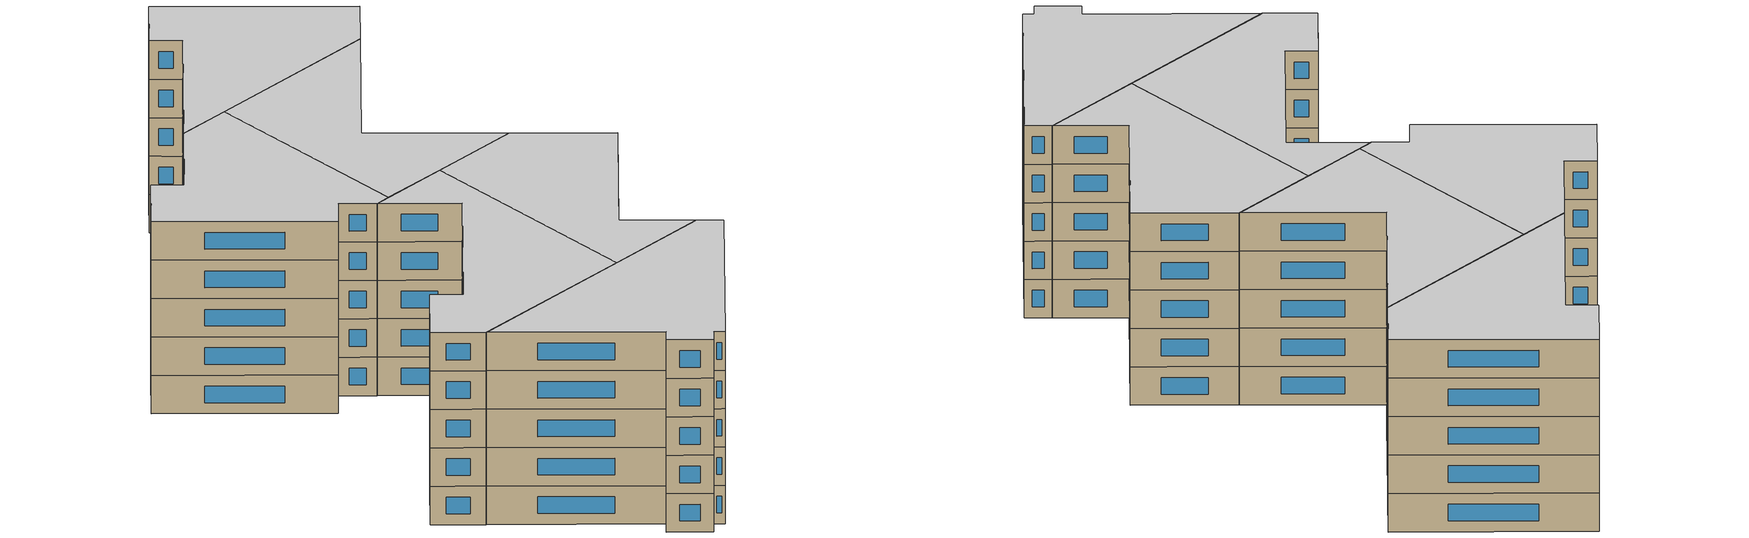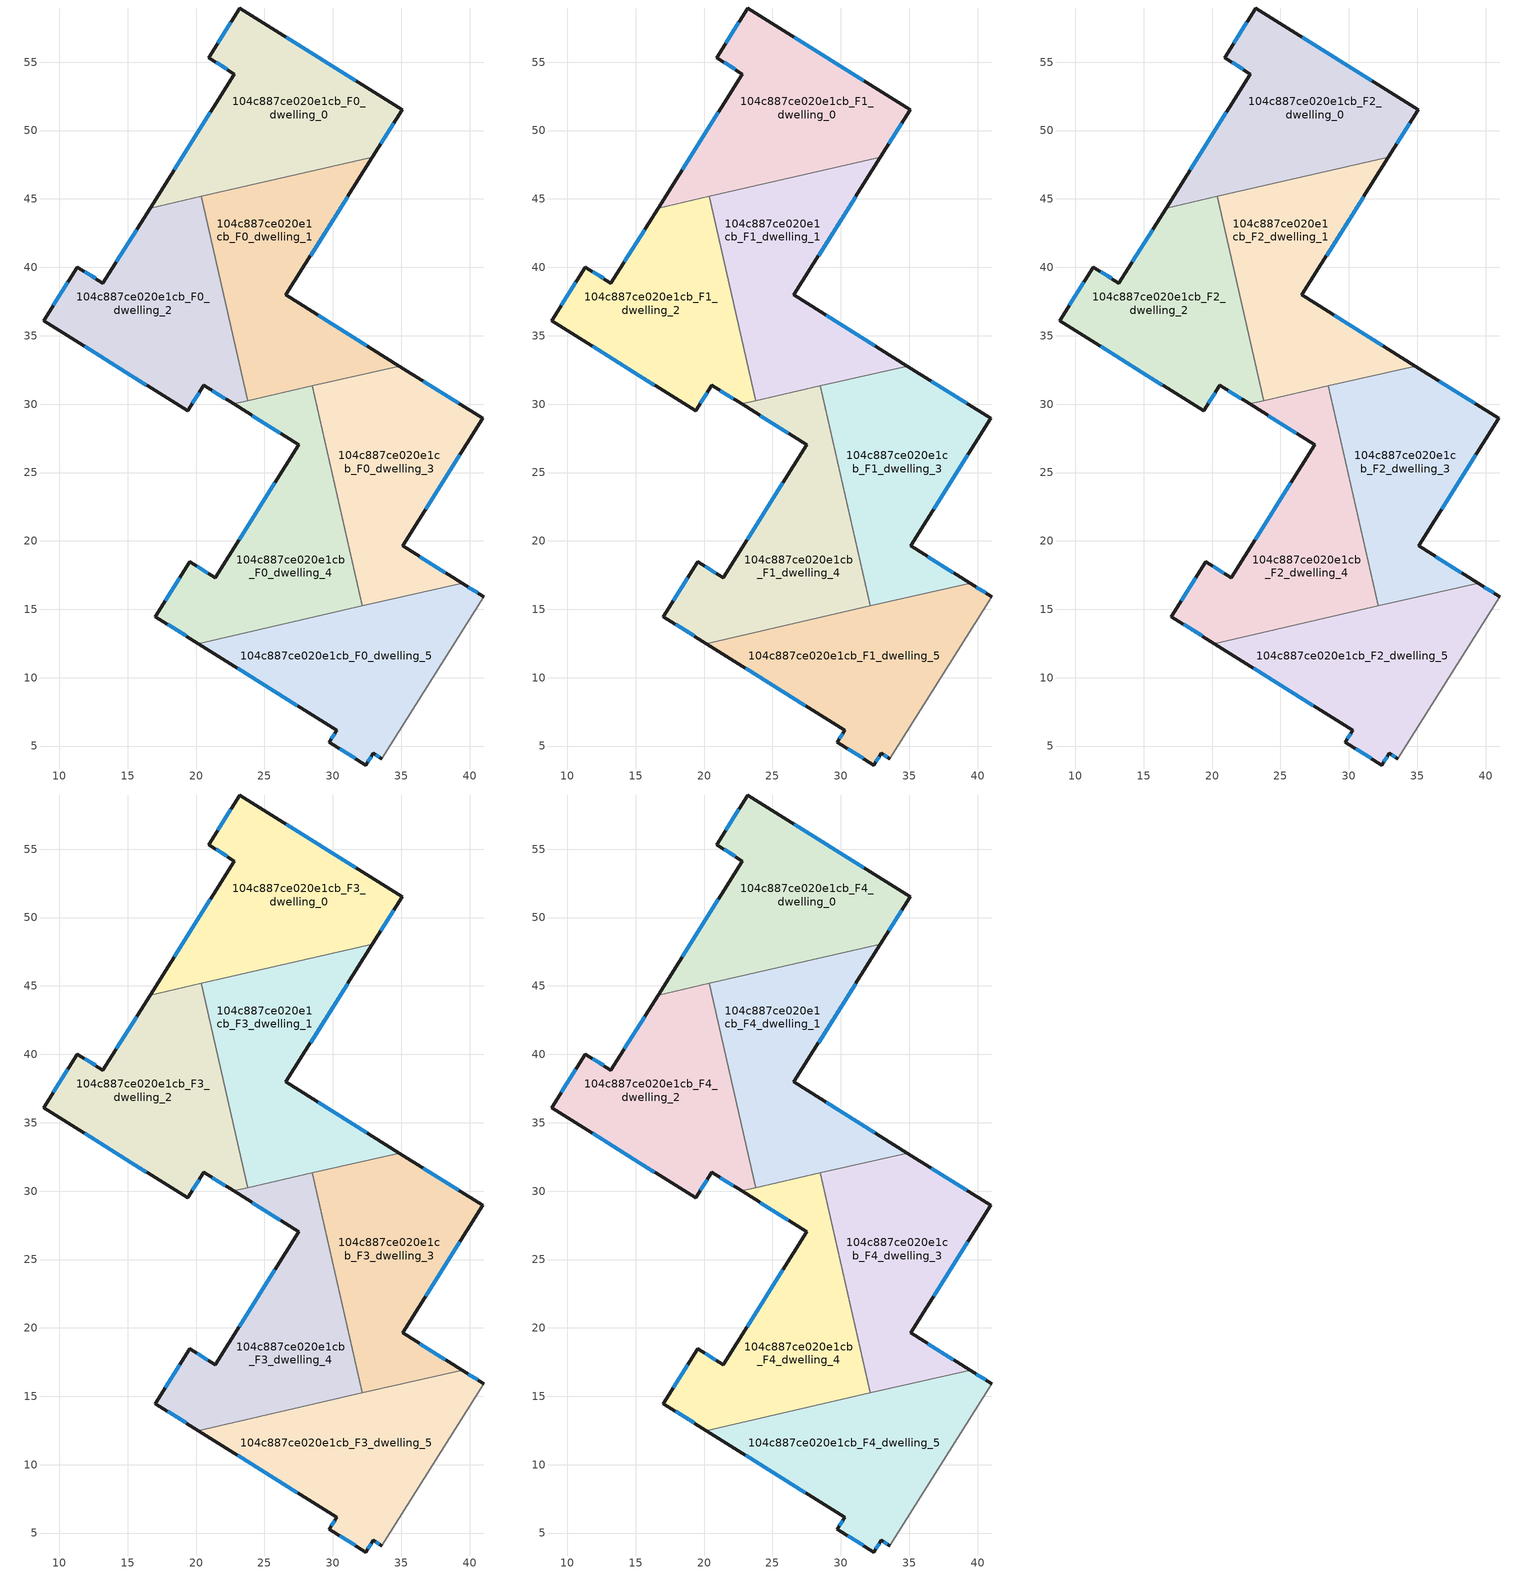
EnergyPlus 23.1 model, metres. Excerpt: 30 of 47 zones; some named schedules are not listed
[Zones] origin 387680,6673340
104c887ce020e1cb_F0_dwelling_0
 floor ground (EU_floor_Construction): 35.06,51.52 32.88,48.05 16.64,44.33 22.8,54.13 20.92,55.33 23.2,58.96 z0
 wall outside (EU_wall_Construction): 32.88,48.05 35.06,51.52 23.2,58.96 20.92,55.33 22.8,54.13 16.64,44.33 z0:3
 wall to 104c887ce020e1cb_F0_dwelling_1 (EU_wall_Construction): 20.37,45.19 32.88,48.05 z0:3
 wall to 104c887ce020e1cb_F0_dwelling_2 (EU_wall_Construction): 16.64,44.33 20.37,45.19 z0:3
 window (EU_Window_Construction): 31.67,53.65 26.59,56.84 / 33.5,49.04 34.44,50.53 / 21.04,51.33 18.4,47.13 / 21.46,54.99 22.26,54.47 / 22.55,57.92 21.58,56.37 z0.86:2.14
104c887ce020e1cb_F0_dwelling_1
 floor ground (EU_floor_Construction): 32.88,48.05 26.56,37.99 34.85,32.79 23.78,30.25 20.37,45.19 z0
 wall outside (EU_wall_Construction): 34.85,32.79 26.56,37.99 32.88,48.05 z0:3
 wall to 104c887ce020e1cb_F0_dwelling_2 (EU_wall_Construction): 20.37,45.19 23.78,30.25 z0:3
 wall to 104c887ce020e1cb_F0_dwelling_3 (EU_wall_Construction): 28.48,31.33 34.85,32.79 z0:3
 wall to 104c887ce020e1cb_F0_dwelling_4 (EU_wall_Construction): 23.79,30.25 28.48,31.33 z0:3
 window (EU_Window_Construction): 28.37,40.86 31.08,45.17 / 32.48,34.27 28.93,36.5 z0.86:2.14
104c887ce020e1cb_F0_dwelling_2
 floor ground (EU_floor_Construction): 20.37,45.19 23.78,30.25 22.74,30.02 20.56,31.38 19.38,29.51 8.86,36.11 11.32,40.02 13.19,38.85 16.64,44.33 z0
 wall outside (EU_wall_Construction): 16.64,44.33 13.19,38.85 11.32,40.02 8.86,36.11 19.38,29.51 20.56,31.38 22.74,30.02 z0:3
 wall to 104c887ce020e1cb_F0_dwelling_4 (EU_wall_Construction): 22.74,30.02 23.78,30.25 z0:3
 window (EU_Window_Construction): 19.72,30.05 20.22,30.85 / 11.87,34.22 16.37,31.4 / 10.62,38.91 9.56,37.23 / 12.66,39.18 11.85,39.69 / 15.65,42.77 14.18,40.42 / 21.18,30.99 22.12,30.41 z0.86:2.14
104c887ce020e1cb_F0_dwelling_3
 floor ground (EU_floor_Construction): 40.96,28.95 35.11,19.64 39.46,16.91 32.16,15.24 28.48,31.33 34.85,32.79 z0
 wall outside (EU_wall_Construction): 39.46,16.91 35.11,19.64 40.96,28.95 34.85,32.79 z0:3
 wall to 104c887ce020e1cb_F0_dwelling_4 (EU_wall_Construction): 28.48,31.33 32.16,15.24 z0:3
 wall to 104c887ce020e1cb_F0_dwelling_5 (EU_wall_Construction): 32.16,15.24 39.46,16.91 z0:3
 window (EU_Window_Construction): 39.21,30.05 36.59,31.69 / 36.78,22.3 39.29,26.29 / 38.22,17.69 36.36,18.86 z0.86:2.14
104c887ce020e1cb_F0_dwelling_4
 floor ground (EU_floor_Construction): 28.48,31.33 32.16,15.24 20.16,12.5 17.03,14.46 19.54,18.47 21.4,17.3 27.51,27.02 22.74,30.02 z0
 wall outside (EU_wall_Construction): 22.74,30.02 27.51,27.02 21.4,17.3 19.54,18.47 17.03,14.46 20.16,12.5 z0:3
 wall to 104c887ce020e1cb_F0_dwelling_5 (EU_wall_Construction): 20.16,12.5 32.16,15.24 z0:3
 window (EU_Window_Construction): 18.82,17.32 17.74,15.61 / 20.87,17.63 20.07,18.13 / 25.76,24.25 23.15,20.08 / 24.1,29.16 26.14,27.88 / 17.92,13.9 19.27,13.06 z0.86:2.14
104c887ce020e1cb_F0_dwelling_5
 floor ground (EU_floor_Construction): 41.03,15.92 33.59,4.07 32.94,4.48 32.41,3.62 29.74,5.29 30.28,6.15 20.16,12.5 39.46,16.91 z0
 wall outside (EU_wall_Construction): 20.16,12.5 30.28,6.15 29.74,5.29 32.41,3.62 32.94,4.48 33.59,4.07 / 41.03,15.92 39.46,16.91 z0:3
 wall adiabatic (EU_wall_Construction): 33.59,4.07 41.03,15.92 z0:3
 window (EU_Window_Construction): 32.56,3.86 32.79,4.23 / 30.5,4.81 31.65,4.09 / 30.13,5.9 29.89,5.54 / 23.05,10.68 27.39,7.96 / 40.58,16.21 39.91,16.63 / 33.13,4.36 33.4,4.18 z0.86:2.14
104c887ce020e1cb_F1_dwelling_0
 floor to 104c887ce020e1cb_F0_dwelling_0 (EU_floor_Construction): 35.06,51.52 32.88,48.05 16.64,44.33 22.8,54.13 20.92,55.33 23.2,58.96 z3
 wall outside (EU_wall_Construction): 32.88,48.05 35.06,51.52 23.2,58.96 20.92,55.33 22.8,54.13 16.64,44.33 z3:6
 wall to 104c887ce020e1cb_F1_dwelling_1 (EU_wall_Construction): 20.37,45.19 32.88,48.05 z3:6
 wall to 104c887ce020e1cb_F1_dwelling_2 (EU_wall_Construction): 16.64,44.33 20.37,45.19 z3:6
 window (EU_Window_Construction): 31.67,53.65 26.59,56.84 / 33.5,49.04 34.44,50.53 / 21.04,51.33 18.4,47.13 / 21.46,54.99 22.26,54.47 / 22.55,57.92 21.58,56.37 z3.86:5.14
104c887ce020e1cb_F1_dwelling_1
 floor to 104c887ce020e1cb_F0_dwelling_1 (EU_floor_Construction): 32.88,48.05 26.56,37.99 34.85,32.79 23.78,30.25 20.37,45.19 z3
 wall outside (EU_wall_Construction): 34.85,32.79 26.56,37.99 32.88,48.05 z3:6
 wall to 104c887ce020e1cb_F1_dwelling_2 (EU_wall_Construction): 20.37,45.19 23.78,30.25 z3:6
 wall to 104c887ce020e1cb_F1_dwelling_3 (EU_wall_Construction): 28.48,31.33 34.85,32.79 z3:6
 wall to 104c887ce020e1cb_F1_dwelling_4 (EU_wall_Construction): 23.79,30.25 28.48,31.33 z3:6
 window (EU_Window_Construction): 28.37,40.86 31.08,45.17 / 32.48,34.27 28.93,36.5 z3.86:5.14
104c887ce020e1cb_F1_dwelling_2
 floor to 104c887ce020e1cb_F0_dwelling_2 (EU_floor_Construction): 20.37,45.19 23.78,30.25 22.74,30.02 20.56,31.38 19.38,29.51 8.86,36.11 11.32,40.02 13.19,38.85 16.64,44.33 z3
 wall outside (EU_wall_Construction): 16.64,44.33 13.19,38.85 11.32,40.02 8.86,36.11 19.38,29.51 20.56,31.38 22.74,30.02 z3:6
 wall to 104c887ce020e1cb_F1_dwelling_4 (EU_wall_Construction): 22.74,30.02 23.78,30.25 z3:6
 window (EU_Window_Construction): 19.72,30.05 20.22,30.85 / 11.87,34.22 16.37,31.4 / 10.62,38.91 9.56,37.23 / 12.66,39.18 11.85,39.69 / 15.65,42.77 14.18,40.42 / 21.18,30.99 22.12,30.41 z3.86:5.14
104c887ce020e1cb_F1_dwelling_3
 floor to 104c887ce020e1cb_F0_dwelling_3 (EU_floor_Construction): 40.96,28.95 35.11,19.64 39.46,16.91 32.16,15.24 28.48,31.33 34.85,32.79 z3
 wall outside (EU_wall_Construction): 39.46,16.91 35.11,19.64 40.96,28.95 34.85,32.79 z3:6
 wall to 104c887ce020e1cb_F1_dwelling_4 (EU_wall_Construction): 28.48,31.33 32.16,15.24 z3:6
 wall to 104c887ce020e1cb_F1_dwelling_5 (EU_wall_Construction): 32.16,15.24 39.46,16.91 z3:6
 window (EU_Window_Construction): 39.21,30.05 36.59,31.69 / 36.78,22.3 39.29,26.29 / 38.22,17.69 36.36,18.86 z3.86:5.14
104c887ce020e1cb_F1_dwelling_4
 floor to 104c887ce020e1cb_F0_dwelling_4 (EU_floor_Construction): 28.48,31.33 32.16,15.24 20.16,12.5 17.03,14.46 19.54,18.47 21.4,17.3 27.51,27.02 22.74,30.02 z3
 wall outside (EU_wall_Construction): 22.74,30.02 27.51,27.02 21.4,17.3 19.54,18.47 17.03,14.46 20.16,12.5 z3:6
 wall to 104c887ce020e1cb_F1_dwelling_5 (EU_wall_Construction): 20.16,12.5 32.16,15.24 z3:6
 window (EU_Window_Construction): 18.82,17.32 17.74,15.61 / 20.87,17.63 20.07,18.13 / 25.76,24.25 23.15,20.08 / 24.1,29.16 26.14,27.88 / 17.92,13.9 19.27,13.06 z3.86:5.14
104c887ce020e1cb_F1_dwelling_5
 floor to 104c887ce020e1cb_F0_dwelling_5 (EU_floor_Construction): 41.03,15.92 33.59,4.07 32.94,4.48 32.41,3.62 29.74,5.29 30.28,6.15 20.16,12.5 39.46,16.91 z3
 wall outside (EU_wall_Construction): 20.16,12.5 30.28,6.15 29.74,5.29 32.41,3.62 32.94,4.48 33.59,4.07 / 41.03,15.92 39.46,16.91 z3:6
 wall adiabatic (EU_wall_Construction): 33.59,4.07 41.03,15.92 z3:6
 window (EU_Window_Construction): 32.56,3.86 32.79,4.23 / 30.5,4.81 31.65,4.09 / 30.13,5.9 29.89,5.54 / 23.05,10.68 27.39,7.96 / 40.58,16.21 39.91,16.63 / 33.13,4.36 33.4,4.18 z3.86:5.14
104c887ce020e1cb_F2_dwelling_0
 floor to 104c887ce020e1cb_F1_dwelling_0 (EU_floor_Construction): 35.06,51.52 32.88,48.05 16.64,44.33 22.8,54.13 20.92,55.33 23.2,58.96 z6
 wall outside (EU_wall_Construction): 32.88,48.05 35.06,51.52 23.2,58.96 20.92,55.33 22.8,54.13 16.64,44.33 z6:9
 wall to 104c887ce020e1cb_F2_dwelling_1 (EU_wall_Construction): 20.37,45.19 32.88,48.05 z6:9
 wall to 104c887ce020e1cb_F2_dwelling_2 (EU_wall_Construction): 16.64,44.33 20.37,45.19 z6:9
 window (EU_Window_Construction): 31.67,53.65 26.59,56.84 / 33.5,49.04 34.44,50.53 / 21.04,51.33 18.4,47.13 / 21.46,54.99 22.26,54.47 / 22.55,57.92 21.58,56.37 z6.86:8.14
104c887ce020e1cb_F2_dwelling_1
 floor to 104c887ce020e1cb_F1_dwelling_1 (EU_floor_Construction): 32.88,48.05 26.56,37.99 34.85,32.79 23.78,30.25 20.37,45.19 z6
 wall outside (EU_wall_Construction): 34.85,32.79 26.56,37.99 32.88,48.05 z6:9
 wall to 104c887ce020e1cb_F2_dwelling_2 (EU_wall_Construction): 20.37,45.19 23.78,30.25 z6:9
 wall to 104c887ce020e1cb_F2_dwelling_3 (EU_wall_Construction): 28.48,31.33 34.85,32.79 z6:9
 wall to 104c887ce020e1cb_F2_dwelling_4 (EU_wall_Construction): 23.79,30.25 28.48,31.33 z6:9
 window (EU_Window_Construction): 28.37,40.86 31.08,45.17 / 32.48,34.27 28.93,36.5 z6.86:8.14
104c887ce020e1cb_F2_dwelling_2
 floor to 104c887ce020e1cb_F1_dwelling_2 (EU_floor_Construction): 20.37,45.19 23.78,30.25 22.74,30.02 20.56,31.38 19.38,29.51 8.86,36.11 11.32,40.02 13.19,38.85 16.64,44.33 z6
 wall outside (EU_wall_Construction): 16.64,44.33 13.19,38.85 11.32,40.02 8.86,36.11 19.38,29.51 20.56,31.38 22.74,30.02 z6:9
 wall to 104c887ce020e1cb_F2_dwelling_4 (EU_wall_Construction): 22.74,30.02 23.78,30.25 z6:9
 window (EU_Window_Construction): 19.72,30.05 20.22,30.85 / 11.87,34.22 16.37,31.4 / 10.62,38.91 9.56,37.23 / 12.66,39.18 11.85,39.69 / 15.65,42.77 14.18,40.42 / 21.18,30.99 22.12,30.41 z6.86:8.14
104c887ce020e1cb_F2_dwelling_3
 floor to 104c887ce020e1cb_F1_dwelling_3 (EU_floor_Construction): 40.96,28.95 35.11,19.64 39.46,16.91 32.16,15.24 28.48,31.33 34.85,32.79 z6
 wall outside (EU_wall_Construction): 39.46,16.91 35.11,19.64 40.96,28.95 34.85,32.79 z6:9
 wall to 104c887ce020e1cb_F2_dwelling_4 (EU_wall_Construction): 28.48,31.33 32.16,15.24 z6:9
 wall to 104c887ce020e1cb_F2_dwelling_5 (EU_wall_Construction): 32.16,15.24 39.46,16.91 z6:9
 window (EU_Window_Construction): 39.21,30.05 36.59,31.69 / 36.78,22.3 39.29,26.29 / 38.22,17.69 36.36,18.86 z6.86:8.14
104c887ce020e1cb_F2_dwelling_4
 floor to 104c887ce020e1cb_F1_dwelling_4 (EU_floor_Construction): 28.48,31.33 32.16,15.24 20.16,12.5 17.03,14.46 19.54,18.47 21.4,17.3 27.51,27.02 22.74,30.02 z6
 wall outside (EU_wall_Construction): 22.74,30.02 27.51,27.02 21.4,17.3 19.54,18.47 17.03,14.46 20.16,12.5 z6:9
 wall to 104c887ce020e1cb_F2_dwelling_5 (EU_wall_Construction): 20.16,12.5 32.16,15.24 z6:9
 window (EU_Window_Construction): 18.82,17.32 17.74,15.61 / 20.87,17.63 20.07,18.13 / 25.76,24.25 23.15,20.08 / 24.1,29.16 26.14,27.88 / 17.92,13.9 19.27,13.06 z6.86:8.14
104c887ce020e1cb_F2_dwelling_5
 floor to 104c887ce020e1cb_F1_dwelling_5 (EU_floor_Construction): 41.03,15.92 33.59,4.07 32.94,4.48 32.41,3.62 29.74,5.29 30.28,6.15 20.16,12.5 39.46,16.91 z6
 wall outside (EU_wall_Construction): 20.16,12.5 30.28,6.15 29.74,5.29 32.41,3.62 32.94,4.48 33.59,4.07 / 41.03,15.92 39.46,16.91 z6:9
 wall adiabatic (EU_wall_Construction): 33.59,4.07 41.03,15.92 z6:9
 window (EU_Window_Construction): 32.56,3.86 32.79,4.23 / 30.5,4.81 31.65,4.09 / 30.13,5.9 29.89,5.54 / 23.05,10.68 27.39,7.96 / 40.58,16.21 39.91,16.63 / 33.13,4.36 33.4,4.18 z6.86:8.14
104c887ce020e1cb_F3_dwelling_0
 floor to 104c887ce020e1cb_F2_dwelling_0 (EU_floor_Construction): 35.06,51.52 32.88,48.05 16.64,44.33 22.8,54.13 20.92,55.33 23.2,58.96 z9
 wall outside (EU_wall_Construction): 32.88,48.05 35.06,51.52 23.2,58.96 20.92,55.33 22.8,54.13 16.64,44.33 z9:12
 wall to 104c887ce020e1cb_F3_dwelling_1 (EU_wall_Construction): 20.37,45.19 32.88,48.05 z9:12
 wall to 104c887ce020e1cb_F3_dwelling_2 (EU_wall_Construction): 16.64,44.33 20.37,45.19 z9:12
 window (EU_Window_Construction): 31.67,53.65 26.59,56.84 / 33.5,49.04 34.44,50.53 / 21.04,51.33 18.4,47.13 / 21.46,54.99 22.26,54.47 / 22.55,57.92 21.58,56.37 z9.86:11.14
104c887ce020e1cb_F3_dwelling_1
 floor to 104c887ce020e1cb_F2_dwelling_1 (EU_floor_Construction): 32.88,48.05 26.56,37.99 34.85,32.79 23.78,30.25 20.37,45.19 z9
 wall outside (EU_wall_Construction): 34.85,32.79 26.56,37.99 32.88,48.05 z9:12
 wall to 104c887ce020e1cb_F3_dwelling_2 (EU_wall_Construction): 20.37,45.19 23.78,30.25 z9:12
 wall to 104c887ce020e1cb_F3_dwelling_3 (EU_wall_Construction): 28.48,31.33 34.85,32.79 z9:12
 wall to 104c887ce020e1cb_F3_dwelling_4 (EU_wall_Construction): 23.79,30.25 28.48,31.33 z9:12
 window (EU_Window_Construction): 28.37,40.86 31.08,45.17 / 32.48,34.27 28.93,36.5 z9.86:11.14
104c887ce020e1cb_F3_dwelling_2
 floor to 104c887ce020e1cb_F2_dwelling_2 (EU_floor_Construction): 20.37,45.19 23.78,30.25 22.74,30.02 20.56,31.38 19.38,29.51 8.86,36.11 11.32,40.02 13.19,38.85 16.64,44.33 z9
 wall outside (EU_wall_Construction): 16.64,44.33 13.19,38.85 11.32,40.02 8.86,36.11 19.38,29.51 20.56,31.38 22.74,30.02 z9:12
 wall to 104c887ce020e1cb_F3_dwelling_4 (EU_wall_Construction): 22.74,30.02 23.78,30.25 z9:12
 window (EU_Window_Construction): 19.72,30.05 20.22,30.85 / 11.87,34.22 16.37,31.4 / 10.62,38.91 9.56,37.23 / 12.66,39.18 11.85,39.69 / 15.65,42.77 14.18,40.42 / 21.18,30.99 22.12,30.41 z9.86:11.14
104c887ce020e1cb_F3_dwelling_3
 floor to 104c887ce020e1cb_F2_dwelling_3 (EU_floor_Construction): 40.96,28.95 35.11,19.64 39.46,16.91 32.16,15.24 28.48,31.33 34.85,32.79 z9
 wall outside (EU_wall_Construction): 39.46,16.91 35.11,19.64 40.96,28.95 34.85,32.79 z9:12
 wall to 104c887ce020e1cb_F3_dwelling_4 (EU_wall_Construction): 28.48,31.33 32.16,15.24 z9:12
 wall to 104c887ce020e1cb_F3_dwelling_5 (EU_wall_Construction): 32.16,15.24 39.46,16.91 z9:12
 window (EU_Window_Construction): 39.21,30.05 36.59,31.69 / 36.78,22.3 39.29,26.29 / 38.22,17.69 36.36,18.86 z9.86:11.14
104c887ce020e1cb_F3_dwelling_4
 floor to 104c887ce020e1cb_F2_dwelling_4 (EU_floor_Construction): 28.48,31.33 32.16,15.24 20.16,12.5 17.03,14.46 19.54,18.47 21.4,17.3 27.51,27.02 22.74,30.02 z9
 wall outside (EU_wall_Construction): 22.74,30.02 27.51,27.02 21.4,17.3 19.54,18.47 17.03,14.46 20.16,12.5 z9:12
 wall to 104c887ce020e1cb_F3_dwelling_5 (EU_wall_Construction): 20.16,12.5 32.16,15.24 z9:12
 window (EU_Window_Construction): 18.82,17.32 17.74,15.61 / 20.87,17.63 20.07,18.13 / 25.76,24.25 23.15,20.08 / 24.1,29.16 26.14,27.88 / 17.92,13.9 19.27,13.06 z9.86:11.14
104c887ce020e1cb_F3_dwelling_5
 floor to 104c887ce020e1cb_F2_dwelling_5 (EU_floor_Construction): 41.03,15.92 33.59,4.07 32.94,4.48 32.41,3.62 29.74,5.29 30.28,6.15 20.16,12.5 39.46,16.91 z9
 wall outside (EU_wall_Construction): 20.16,12.5 30.28,6.15 29.74,5.29 32.41,3.62 32.94,4.48 33.59,4.07 / 41.03,15.92 39.46,16.91 z9:12
 wall adiabatic (EU_wall_Construction): 33.59,4.07 41.03,15.92 z9:12
 window (EU_Window_Construction): 32.56,3.86 32.79,4.23 / 30.5,4.81 31.65,4.09 / 30.13,5.9 29.89,5.54 / 23.05,10.68 27.39,7.96 / 40.58,16.21 39.91,16.63 / 33.13,4.36 33.4,4.18 z9.86:11.14
104c887ce020e1cb_F4_dwelling_0
 floor to 104c887ce020e1cb_F3_dwelling_0 (EU_floor_Construction): 35.06,51.52 32.88,48.05 16.64,44.33 22.8,54.13 20.92,55.33 23.2,58.96 z12
 wall outside (EU_wall_Construction): 32.88,48.05 35.06,51.52 23.2,58.96 20.92,55.33 22.8,54.13 16.64,44.33 z12:15
 wall to 104c887ce020e1cb_F4_dwelling_1 (EU_wall_Construction): 20.37,45.19 32.88,48.05 z12:15
 wall to 104c887ce020e1cb_F4_dwelling_2 (EU_wall_Construction): 16.64,44.33 20.37,45.19 z12:15
 window (EU_Window_Construction): 31.67,53.65 26.59,56.84 / 33.5,49.04 34.44,50.53 / 21.04,51.33 18.4,47.13 / 21.46,54.99 22.26,54.47 / 22.55,57.92 21.58,56.37 z12.86:14.14
 ceiling to 104c887ce020e1cb_F5_dwelling_0 (EU_floor_Construction): 32.88,48.05 35.06,51.52 23.2,58.96 20.92,55.33 22.8,54.13 16.64,44.33 z15
104c887ce020e1cb_F4_dwelling_1
 floor to 104c887ce020e1cb_F3_dwelling_1 (EU_floor_Construction): 32.88,48.05 26.56,37.99 34.85,32.79 23.78,30.25 20.37,45.19 z12
 wall outside (EU_wall_Construction): 34.85,32.79 26.56,37.99 32.88,48.05 z12:15
 wall to 104c887ce020e1cb_F4_dwelling_2 (EU_wall_Construction): 20.37,45.19 23.78,30.25 z12:15
 wall to 104c887ce020e1cb_F4_dwelling_3 (EU_wall_Construction): 28.48,31.33 34.85,32.79 z12:15
 wall to 104c887ce020e1cb_F4_dwelling_4 (EU_wall_Construction): 23.79,30.25 28.48,31.33 z12:15
 window (EU_Window_Construction): 28.37,40.86 31.08,45.17 / 32.48,34.27 28.93,36.5 z12.86:14.14
 ceiling to 104c887ce020e1cb_F5_dwelling_1 (EU_floor_Construction): 34.85,32.79 26.56,37.99 32.88,48.05 20.37,45.19 23.78,30.25 z15
104c887ce020e1cb_F4_dwelling_2
 floor to 104c887ce020e1cb_F3_dwelling_2 (EU_floor_Construction): 20.37,45.19 23.78,30.25 22.74,30.02 20.56,31.38 19.38,29.51 8.86,36.11 11.32,40.02 13.19,38.85 16.64,44.33 z12
 wall outside (EU_wall_Construction): 16.64,44.33 13.19,38.85 11.32,40.02 8.86,36.11 19.38,29.51 20.56,31.38 22.74,30.02 z12:15
 wall to 104c887ce020e1cb_F4_dwelling_4 (EU_wall_Construction): 22.74,30.02 23.78,30.25 z12:15
 window (EU_Window_Construction): 19.72,30.05 20.22,30.85 / 11.87,34.22 16.37,31.4 / 10.62,38.91 9.56,37.23 / 12.66,39.18 11.85,39.69 / 15.65,42.77 14.18,40.42 / 21.18,30.99 22.12,30.41 z12.86:14.14
 ceiling to 104c887ce020e1cb_F5_dwelling_2 (EU_floor_Construction): 23.78,30.25 20.37,45.19 16.64,44.33 13.19,38.85 11.32,40.02 8.86,36.11 19.38,29.51 20.56,31.38 22.74,30.02 z15
104c887ce020e1cb_F4_dwelling_3
 floor to 104c887ce020e1cb_F3_dwelling_3 (EU_floor_Construction): 40.96,28.95 35.11,19.64 39.46,16.91 32.16,15.24 28.48,31.33 34.85,32.79 z12
 wall outside (EU_wall_Construction): 39.46,16.91 35.11,19.64 40.96,28.95 34.85,32.79 z12:15
 wall to 104c887ce020e1cb_F4_dwelling_4 (EU_wall_Construction): 28.48,31.33 32.16,15.24 z12:15
 wall to 104c887ce020e1cb_F4_dwelling_5 (EU_wall_Construction): 32.16,15.24 39.46,16.91 z12:15
 window (EU_Window_Construction): 39.21,30.05 36.59,31.69 / 36.78,22.3 39.29,26.29 / 38.22,17.69 36.36,18.86 z12.86:14.14
 ceiling to 104c887ce020e1cb_F5_dwelling_3 (EU_floor_Construction): 39.46,16.91 35.11,19.64 40.96,28.95 34.85,32.79 28.48,31.33 32.16,15.24 z15
104c887ce020e1cb_F4_dwelling_4
 floor to 104c887ce020e1cb_F3_dwelling_4 (EU_floor_Construction): 28.48,31.33 32.16,15.24 20.16,12.5 17.03,14.46 19.54,18.47 21.4,17.3 27.51,27.02 22.74,30.02 z12
 wall outside (EU_wall_Construction): 22.74,30.02 27.51,27.02 21.4,17.3 19.54,18.47 17.03,14.46 20.16,12.5 z12:15
 wall to 104c887ce020e1cb_F4_dwelling_5 (EU_wall_Construction): 20.16,12.5 32.16,15.24 z12:15
 window (EU_Window_Construction): 18.82,17.32 17.74,15.61 / 20.87,17.63 20.07,18.13 / 25.76,24.25 23.15,20.08 / 24.1,29.16 26.14,27.88 / 17.92,13.9 19.27,13.06 z12.86:14.14
 ceiling to 104c887ce020e1cb_F5_dwelling_4 (EU_floor_Construction): 32.16,15.24 28.48,31.33 22.74,30.02 27.51,27.02 21.4,17.3 19.54,18.47 17.03,14.46 20.16,12.5 z15
104c887ce020e1cb_F4_dwelling_5
 floor to 104c887ce020e1cb_F3_dwelling_5 (EU_floor_Construction): 41.03,15.92 33.59,4.07 32.94,4.48 32.41,3.62 29.74,5.29 30.28,6.15 20.16,12.5 39.46,16.91 z12
 wall outside (EU_wall_Construction): 20.16,12.5 30.28,6.15 29.74,5.29 32.41,3.62 32.94,4.48 33.59,4.07 / 41.03,15.92 39.46,16.91 z12:15
 wall adiabatic (EU_wall_Construction): 33.59,4.07 41.03,15.92 z12:15
 window (EU_Window_Construction): 32.56,3.86 32.79,4.23 / 30.5,4.81 31.65,4.09 / 30.13,5.9 29.89,5.54 / 23.05,10.68 27.39,7.96 / 40.58,16.21 39.91,16.63 / 33.13,4.36 33.4,4.18 z12.86:14.14
 ceiling to 104c887ce020e1cb_F5_dwelling_5 (EU_floor_Construction): 33.59,4.07 41.03,15.92 39.46,16.91 20.16,12.5 30.28,6.15 29.74,5.29 32.41,3.62 32.94,4.48 z15
[Building]
EU S2 Campaign: North Axis=0; Terrain=City; Solar Distribution=FullExterior
[Site:Location]
Helsinki-Vantaa.AP: Latitude=60.317; Longitude=24.963; Time Zone=2; Elevation=54.6
[SizingPeriod:WeatherFileDays]
AnnualSizingPeriod: Begin Month=1; Begin Day of Month=1; End Month=12; End Day of Month=31; Day of Week for Start Day=Monday; Use Weather File Daylight Saving Period=No; Use Weather File Rain and Snow Indicators=No
[MATERIAL]
EU_InternalMass_Material: Roughness=MediumRough; Thickness=0.1; Conductivity=1; Density=1800; Specific Heat=900; Thermal Absorptance=0.9; Solar Absorptance=0.7; Visible Absorptance=0.7
[MATERIAL:NOMASS] Roughness=MediumRough; Thermal Absorptance=0.9; Solar Absorptance=0.7; Visible Absorptance=0.7
Name | Thermal Resistance
EU_wall_NoMass | 5.91765
EU_floor_NoMass | 6.2875
[WINDOWMATERIAL:SIMPLEGLAZINGSYSTEM]
EU_Window_SimpleGlazing: UFactor=0.994035; Solar Heat Gain Coefficient=0.7; Visible Transmittance=0.7
[CONSTRUCTION]
EU_wall_Construction: EU_wall_NoMass
EU_floor_Construction: EU_floor_NoMass
EU_Window_Construction: EU_Window_SimpleGlazing
EU_InternalMass_Construction: EU_InternalMass_Material
[ZONE] Type=1; Multiplier=1; Ceiling Height=autocalculate; Floor Area=autocalculate; Part of Total Floor Area=Yes
Name | Volume
104c887ce020e1cb_F0_dwelling_0; 104c887ce020e1cb_F1_dwelling_0; 104c887ce020e1cb_F2_dwelling_0; 104c887ce020e1cb_F3_dwelling_0; 104c887ce020e1cb_F4_dwelling_0 | 381.432
104c887ce020e1cb_F0_dwelling_1; 104c887ce020e1cb_F1_dwelling_1; 104c887ce020e1cb_F2_dwelling_1; 104c887ce020e1cb_F3_dwelling_1; 104c887ce020e1cb_F4_dwelling_1 | 381.385
104c887ce020e1cb_F0_dwelling_2; 104c887ce020e1cb_F1_dwelling_2; 104c887ce020e1cb_F2_dwelling_2; 104c887ce020e1cb_F3_dwelling_2; 104c887ce020e1cb_F4_dwelling_2 | 381.386
104c887ce020e1cb_F0_dwelling_3; 104c887ce020e1cb_F1_dwelling_3; 104c887ce020e1cb_F2_dwelling_3; 104c887ce020e1cb_F3_dwelling_3; 104c887ce020e1cb_F4_dwelling_3 | 381.43
104c887ce020e1cb_F0_dwelling_4; 104c887ce020e1cb_F1_dwelling_4; 104c887ce020e1cb_F2_dwelling_4; 104c887ce020e1cb_F3_dwelling_4; 104c887ce020e1cb_F4_dwelling_4 | 381.409
104c887ce020e1cb_F0_dwelling_5; 104c887ce020e1cb_F1_dwelling_5; 104c887ce020e1cb_F2_dwelling_5; 104c887ce020e1cb_F3_dwelling_5; 104c887ce020e1cb_F4_dwelling_5 | 381.387
[INTERNALMASS] Construction=EU_InternalMass_Construction
Name | Zone or ZoneList | Surface Area
104c887ce020e1cb_F0_dwelling_0_EU_InternalMass | 104c887ce020e1cb_F0_dwelling_0 | 127.144
104c887ce020e1cb_F0_dwelling_1_EU_InternalMass | 104c887ce020e1cb_F0_dwelling_1 | 127.126
104c887ce020e1cb_F0_dwelling_2_EU_InternalMass | 104c887ce020e1cb_F0_dwelling_2 | 127.131
104c887ce020e1cb_F0_dwelling_3_EU_InternalMass | 104c887ce020e1cb_F0_dwelling_3 | 127.142
104c887ce020e1cb_F0_dwelling_4_EU_InternalMass | 104c887ce020e1cb_F0_dwelling_4 | 127.137
104c887ce020e1cb_F0_dwelling_5_EU_InternalMass | 104c887ce020e1cb_F0_dwelling_5 | 127.129
104c887ce020e1cb_F1_dwelling_0_EU_InternalMass | 104c887ce020e1cb_F1_dwelling_0 | 127.144
104c887ce020e1cb_F1_dwelling_1_EU_InternalMass | 104c887ce020e1cb_F1_dwelling_1 | 127.126
104c887ce020e1cb_F1_dwelling_2_EU_InternalMass | 104c887ce020e1cb_F1_dwelling_2 | 127.131
104c887ce020e1cb_F1_dwelling_3_EU_InternalMass | 104c887ce020e1cb_F1_dwelling_3 | 127.142
104c887ce020e1cb_F1_dwelling_4_EU_InternalMass | 104c887ce020e1cb_F1_dwelling_4 | 127.137
104c887ce020e1cb_F1_dwelling_5_EU_InternalMass | 104c887ce020e1cb_F1_dwelling_5 | 127.129
104c887ce020e1cb_F2_dwelling_0_EU_InternalMass | 104c887ce020e1cb_F2_dwelling_0 | 127.144
104c887ce020e1cb_F2_dwelling_1_EU_InternalMass | 104c887ce020e1cb_F2_dwelling_1 | 127.126
104c887ce020e1cb_F2_dwelling_2_EU_InternalMass | 104c887ce020e1cb_F2_dwelling_2 | 127.131
104c887ce020e1cb_F2_dwelling_3_EU_InternalMass | 104c887ce020e1cb_F2_dwelling_3 | 127.142
104c887ce020e1cb_F2_dwelling_4_EU_InternalMass | 104c887ce020e1cb_F2_dwelling_4 | 127.137
104c887ce020e1cb_F2_dwelling_5_EU_InternalMass | 104c887ce020e1cb_F2_dwelling_5 | 127.129
104c887ce020e1cb_F3_dwelling_0_EU_InternalMass | 104c887ce020e1cb_F3_dwelling_0 | 127.144
104c887ce020e1cb_F3_dwelling_1_EU_InternalMass | 104c887ce020e1cb_F3_dwelling_1 | 127.126
104c887ce020e1cb_F3_dwelling_2_EU_InternalMass | 104c887ce020e1cb_F3_dwelling_2 | 127.131
104c887ce020e1cb_F3_dwelling_3_EU_InternalMass | 104c887ce020e1cb_F3_dwelling_3 | 127.142
104c887ce020e1cb_F3_dwelling_4_EU_InternalMass | 104c887ce020e1cb_F3_dwelling_4 | 127.137
104c887ce020e1cb_F3_dwelling_5_EU_InternalMass | 104c887ce020e1cb_F3_dwelling_5 | 127.129
104c887ce020e1cb_F4_dwelling_0_EU_InternalMass | 104c887ce020e1cb_F4_dwelling_0 | 127.144
104c887ce020e1cb_F4_dwelling_1_EU_InternalMass | 104c887ce020e1cb_F4_dwelling_1 | 127.126
104c887ce020e1cb_F4_dwelling_2_EU_InternalMass | 104c887ce020e1cb_F4_dwelling_2 | 127.131
104c887ce020e1cb_F4_dwelling_3_EU_InternalMass | 104c887ce020e1cb_F4_dwelling_3 | 127.142
104c887ce020e1cb_F4_dwelling_4_EU_InternalMass | 104c887ce020e1cb_F4_dwelling_4 | 127.137
104c887ce020e1cb_F4_dwelling_5_EU_InternalMass | 104c887ce020e1cb_F4_dwelling_5 | 127.129
[OTHEREQUIPMENT] Fuel Type=Electricity; Design Level Calculation Method=Watts/Area; Power per Zone Floor Area=1; Fraction Latent=0; Fraction Radiant=0; Fraction Lost=0; Carbon Dioxide Generation Rate=0; EndUse Subcategory=EU_Step8_InternalGains
Name | Zone or ZoneList or Space or SpaceList | Schedule
EU_Step8_InternalGain_104c887ce020e1cb_F0_dwelling_0_f000 | 104c887ce020e1cb_F0_dwelling_0 | EU_Step8_GainSchedule_104c887ce020e1cb_F0_dwelling_0_f000
EU_Step8_InternalGain_104c887ce020e1cb_F0_dwelling_1_f000 | 104c887ce020e1cb_F0_dwelling_1 | EU_Step8_GainSchedule_104c887ce020e1cb_F0_dwelling_1_f000
EU_Step8_InternalGain_104c887ce020e1cb_F0_dwelling_2_f000 | 104c887ce020e1cb_F0_dwelling_2 | EU_Step8_GainSchedule_104c887ce020e1cb_F0_dwelling_2_f000
EU_Step8_InternalGain_104c887ce020e1cb_F0_dwelling_3_f000 | 104c887ce020e1cb_F0_dwelling_3 | EU_Step8_GainSchedule_104c887ce020e1cb_F0_dwelling_3_f000
EU_Step8_InternalGain_104c887ce020e1cb_F0_dwelling_4_f000 | 104c887ce020e1cb_F0_dwelling_4 | EU_Step8_GainSchedule_104c887ce020e1cb_F0_dwelling_4_f000
EU_Step8_InternalGain_104c887ce020e1cb_F0_dwelling_5_f000 | 104c887ce020e1cb_F0_dwelling_5 | EU_Step8_GainSchedule_104c887ce020e1cb_F0_dwelling_5_f000
EU_Step8_InternalGain_104c887ce020e1cb_F1_dwelling_0_f000 | 104c887ce020e1cb_F1_dwelling_0 | EU_Step8_GainSchedule_104c887ce020e1cb_F1_dwelling_0_f000
EU_Step8_InternalGain_104c887ce020e1cb_F1_dwelling_1_f000 | 104c887ce020e1cb_F1_dwelling_1 | EU_Step8_GainSchedule_104c887ce020e1cb_F1_dwelling_1_f000
EU_Step8_InternalGain_104c887ce020e1cb_F1_dwelling_2_f000 | 104c887ce020e1cb_F1_dwelling_2 | EU_Step8_GainSchedule_104c887ce020e1cb_F1_dwelling_2_f000
EU_Step8_InternalGain_104c887ce020e1cb_F1_dwelling_3_f000 | 104c887ce020e1cb_F1_dwelling_3 | EU_Step8_GainSchedule_104c887ce020e1cb_F1_dwelling_3_f000
EU_Step8_InternalGain_104c887ce020e1cb_F1_dwelling_4_f000 | 104c887ce020e1cb_F1_dwelling_4 | EU_Step8_GainSchedule_104c887ce020e1cb_F1_dwelling_4_f000
EU_Step8_InternalGain_104c887ce020e1cb_F1_dwelling_5_f000 | 104c887ce020e1cb_F1_dwelling_5 | EU_Step8_GainSchedule_104c887ce020e1cb_F1_dwelling_5_f000
EU_Step8_InternalGain_104c887ce020e1cb_F2_dwelling_0_f000 | 104c887ce020e1cb_F2_dwelling_0 | EU_Step8_GainSchedule_104c887ce020e1cb_F2_dwelling_0_f000
EU_Step8_InternalGain_104c887ce020e1cb_F2_dwelling_1_f000 | 104c887ce020e1cb_F2_dwelling_1 | EU_Step8_GainSchedule_104c887ce020e1cb_F2_dwelling_1_f000
EU_Step8_InternalGain_104c887ce020e1cb_F2_dwelling_2_f000 | 104c887ce020e1cb_F2_dwelling_2 | EU_Step8_GainSchedule_104c887ce020e1cb_F2_dwelling_2_f000
EU_Step8_InternalGain_104c887ce020e1cb_F2_dwelling_3_f000 | 104c887ce020e1cb_F2_dwelling_3 | EU_Step8_GainSchedule_104c887ce020e1cb_F2_dwelling_3_f000
EU_Step8_InternalGain_104c887ce020e1cb_F2_dwelling_4_f000 | 104c887ce020e1cb_F2_dwelling_4 | EU_Step8_GainSchedule_104c887ce020e1cb_F2_dwelling_4_f000
EU_Step8_InternalGain_104c887ce020e1cb_F2_dwelling_5_f000 | 104c887ce020e1cb_F2_dwelling_5 | EU_Step8_GainSchedule_104c887ce020e1cb_F2_dwelling_5_f000
EU_Step8_InternalGain_104c887ce020e1cb_F3_dwelling_0_f000 | 104c887ce020e1cb_F3_dwelling_0 | EU_Step8_GainSchedule_104c887ce020e1cb_F3_dwelling_0_f000
EU_Step8_InternalGain_104c887ce020e1cb_F3_dwelling_1_f000 | 104c887ce020e1cb_F3_dwelling_1 | EU_Step8_GainSchedule_104c887ce020e1cb_F3_dwelling_1_f000
EU_Step8_InternalGain_104c887ce020e1cb_F3_dwelling_2_f000 | 104c887ce020e1cb_F3_dwelling_2 | EU_Step8_GainSchedule_104c887ce020e1cb_F3_dwelling_2_f000
EU_Step8_InternalGain_104c887ce020e1cb_F3_dwelling_3_f000 | 104c887ce020e1cb_F3_dwelling_3 | EU_Step8_GainSchedule_104c887ce020e1cb_F3_dwelling_3_f000
EU_Step8_InternalGain_104c887ce020e1cb_F3_dwelling_4_f000 | 104c887ce020e1cb_F3_dwelling_4 | EU_Step8_GainSchedule_104c887ce020e1cb_F3_dwelling_4_f000
EU_Step8_InternalGain_104c887ce020e1cb_F3_dwelling_5_f000 | 104c887ce020e1cb_F3_dwelling_5 | EU_Step8_GainSchedule_104c887ce020e1cb_F3_dwelling_5_f000
EU_Step8_InternalGain_104c887ce020e1cb_F4_dwelling_0_f000 | 104c887ce020e1cb_F4_dwelling_0 | EU_Step8_GainSchedule_104c887ce020e1cb_F4_dwelling_0_f000
EU_Step8_InternalGain_104c887ce020e1cb_F4_dwelling_1_f000 | 104c887ce020e1cb_F4_dwelling_1 | EU_Step8_GainSchedule_104c887ce020e1cb_F4_dwelling_1_f000
EU_Step8_InternalGain_104c887ce020e1cb_F4_dwelling_2_f000 | 104c887ce020e1cb_F4_dwelling_2 | EU_Step8_GainSchedule_104c887ce020e1cb_F4_dwelling_2_f000
EU_Step8_InternalGain_104c887ce020e1cb_F4_dwelling_3_f000 | 104c887ce020e1cb_F4_dwelling_3 | EU_Step8_GainSchedule_104c887ce020e1cb_F4_dwelling_3_f000
EU_Step8_InternalGain_104c887ce020e1cb_F4_dwelling_4_f000 | 104c887ce020e1cb_F4_dwelling_4 | EU_Step8_GainSchedule_104c887ce020e1cb_F4_dwelling_4_f000
EU_Step8_InternalGain_104c887ce020e1cb_F4_dwelling_5_f000 | 104c887ce020e1cb_F4_dwelling_5 | EU_Step8_GainSchedule_104c887ce020e1cb_F4_dwelling_5_f000
[ZONEVENTILATION:DESIGNFLOWRATE] Schedule=EU_AlwaysOn; Design Flow Rate Calculation Method=AirChanges/Hour; Air Changes per Hour=0.596421; Ventilation Type=Natural; Fan Pressure Rise=0; Fan Total Efficiency=1; Constant Term Coefficient=1; Temperature Term Coefficient=0; Velocity Term Coefficient=0; Velocity Squared Term Coefficient=0; Minimum Indoor Temperature=-100; Maximum Indoor Temperature=100; Delta Temperature=-100; Minimum Outdoor Temperature=-100; Maximum Outdoor Temperature=100; Maximum Wind Speed=40
Name | Zone or ZoneList or Space or SpaceList
EU_ConstantAir_104c887ce020e1cb_F0_dwelling_0 | 104c887ce020e1cb_F0_dwelling_0
EU_ConstantAir_104c887ce020e1cb_F0_dwelling_1 | 104c887ce020e1cb_F0_dwelling_1
EU_ConstantAir_104c887ce020e1cb_F0_dwelling_2 | 104c887ce020e1cb_F0_dwelling_2
EU_ConstantAir_104c887ce020e1cb_F0_dwelling_3 | 104c887ce020e1cb_F0_dwelling_3
EU_ConstantAir_104c887ce020e1cb_F0_dwelling_4 | 104c887ce020e1cb_F0_dwelling_4
EU_ConstantAir_104c887ce020e1cb_F0_dwelling_5 | 104c887ce020e1cb_F0_dwelling_5
EU_ConstantAir_104c887ce020e1cb_F1_dwelling_0 | 104c887ce020e1cb_F1_dwelling_0
EU_ConstantAir_104c887ce020e1cb_F1_dwelling_1 | 104c887ce020e1cb_F1_dwelling_1
EU_ConstantAir_104c887ce020e1cb_F1_dwelling_2 | 104c887ce020e1cb_F1_dwelling_2
EU_ConstantAir_104c887ce020e1cb_F1_dwelling_3 | 104c887ce020e1cb_F1_dwelling_3
EU_ConstantAir_104c887ce020e1cb_F1_dwelling_4 | 104c887ce020e1cb_F1_dwelling_4
EU_ConstantAir_104c887ce020e1cb_F1_dwelling_5 | 104c887ce020e1cb_F1_dwelling_5
EU_ConstantAir_104c887ce020e1cb_F2_dwelling_0 | 104c887ce020e1cb_F2_dwelling_0
EU_ConstantAir_104c887ce020e1cb_F2_dwelling_1 | 104c887ce020e1cb_F2_dwelling_1
EU_ConstantAir_104c887ce020e1cb_F2_dwelling_2 | 104c887ce020e1cb_F2_dwelling_2
EU_ConstantAir_104c887ce020e1cb_F2_dwelling_3 | 104c887ce020e1cb_F2_dwelling_3
EU_ConstantAir_104c887ce020e1cb_F2_dwelling_4 | 104c887ce020e1cb_F2_dwelling_4
EU_ConstantAir_104c887ce020e1cb_F2_dwelling_5 | 104c887ce020e1cb_F2_dwelling_5
EU_ConstantAir_104c887ce020e1cb_F3_dwelling_0 | 104c887ce020e1cb_F3_dwelling_0
EU_ConstantAir_104c887ce020e1cb_F3_dwelling_1 | 104c887ce020e1cb_F3_dwelling_1
EU_ConstantAir_104c887ce020e1cb_F3_dwelling_2 | 104c887ce020e1cb_F3_dwelling_2
EU_ConstantAir_104c887ce020e1cb_F3_dwelling_3 | 104c887ce020e1cb_F3_dwelling_3
EU_ConstantAir_104c887ce020e1cb_F3_dwelling_4 | 104c887ce020e1cb_F3_dwelling_4
EU_ConstantAir_104c887ce020e1cb_F3_dwelling_5 | 104c887ce020e1cb_F3_dwelling_5
EU_ConstantAir_104c887ce020e1cb_F4_dwelling_0 | 104c887ce020e1cb_F4_dwelling_0
EU_ConstantAir_104c887ce020e1cb_F4_dwelling_1 | 104c887ce020e1cb_F4_dwelling_1
EU_ConstantAir_104c887ce020e1cb_F4_dwelling_2 | 104c887ce020e1cb_F4_dwelling_2
EU_ConstantAir_104c887ce020e1cb_F4_dwelling_3 | 104c887ce020e1cb_F4_dwelling_3
EU_ConstantAir_104c887ce020e1cb_F4_dwelling_4 | 104c887ce020e1cb_F4_dwelling_4
EU_ConstantAir_104c887ce020e1cb_F4_dwelling_5 | 104c887ce020e1cb_F4_dwelling_5
[HVACTEMPLATE:ZONE:IDEALLOADSAIRSYSTEM] System Availability Schedule=EU_AlwaysOn; Maximum Heating Supply Air Temperature=50; Minimum Cooling Supply Air Temperature=13; Maximum Heating Supply Air Humidity Ratio=0.0156; Minimum Cooling Supply Air Humidity Ratio=0.0077; Heating Limit=NoLimit; Cooling Limit=NoLimit; Heating Availability Schedule=EU_AlwaysOn; Cooling Availability Schedule=EU_CoolingOff; Dehumidification Control Type=ConstantSensibleHeatRatio; Cooling Sensible Heat Ratio=0.7; Dehumidification Setpoint=60; Humidification Control Type=None; Humidification Setpoint=30; Outdoor Air Method=None; Outdoor Air Flow Rate per Person=0.00944; Outdoor Air Flow Rate per Zone Floor Area=0; Outdoor Air Flow Rate per Zone=0; Demand Controlled Ventilation Type=None; Outdoor Air Economizer Type=NoEconomizer; Heat Recovery Type=None; Sensible Heat Recovery Effectiveness=0.7; Latent Heat Recovery Effectiveness=0.65
Name | Template Thermostat
104c887ce020e1cb_F0_dwelling_0 | EU_HeatOnly_104c887ce020e1cb_F0_dwelling_0
104c887ce020e1cb_F0_dwelling_1 | EU_HeatOnly_104c887ce020e1cb_F0_dwelling_1
104c887ce020e1cb_F0_dwelling_2 | EU_HeatOnly_104c887ce020e1cb_F0_dwelling_2
104c887ce020e1cb_F0_dwelling_3 | EU_HeatOnly_104c887ce020e1cb_F0_dwelling_3
104c887ce020e1cb_F0_dwelling_4 | EU_HeatOnly_104c887ce020e1cb_F0_dwelling_4
104c887ce020e1cb_F0_dwelling_5 | EU_HeatOnly_104c887ce020e1cb_F0_dwelling_5
104c887ce020e1cb_F1_dwelling_0 | EU_HeatOnly_104c887ce020e1cb_F1_dwelling_0
104c887ce020e1cb_F1_dwelling_1 | EU_HeatOnly_104c887ce020e1cb_F1_dwelling_1
104c887ce020e1cb_F1_dwelling_2 | EU_HeatOnly_104c887ce020e1cb_F1_dwelling_2
104c887ce020e1cb_F1_dwelling_3 | EU_HeatOnly_104c887ce020e1cb_F1_dwelling_3
104c887ce020e1cb_F1_dwelling_4 | EU_HeatOnly_104c887ce020e1cb_F1_dwelling_4
104c887ce020e1cb_F1_dwelling_5 | EU_HeatOnly_104c887ce020e1cb_F1_dwelling_5
104c887ce020e1cb_F2_dwelling_0 | EU_HeatOnly_104c887ce020e1cb_F2_dwelling_0
104c887ce020e1cb_F2_dwelling_1 | EU_HeatOnly_104c887ce020e1cb_F2_dwelling_1
104c887ce020e1cb_F2_dwelling_2 | EU_HeatOnly_104c887ce020e1cb_F2_dwelling_2
104c887ce020e1cb_F2_dwelling_3 | EU_HeatOnly_104c887ce020e1cb_F2_dwelling_3
104c887ce020e1cb_F2_dwelling_4 | EU_HeatOnly_104c887ce020e1cb_F2_dwelling_4
104c887ce020e1cb_F2_dwelling_5 | EU_HeatOnly_104c887ce020e1cb_F2_dwelling_5
104c887ce020e1cb_F3_dwelling_0 | EU_HeatOnly_104c887ce020e1cb_F3_dwelling_0
104c887ce020e1cb_F3_dwelling_1 | EU_HeatOnly_104c887ce020e1cb_F3_dwelling_1
104c887ce020e1cb_F3_dwelling_2 | EU_HeatOnly_104c887ce020e1cb_F3_dwelling_2
104c887ce020e1cb_F3_dwelling_3 | EU_HeatOnly_104c887ce020e1cb_F3_dwelling_3
104c887ce020e1cb_F3_dwelling_4 | EU_HeatOnly_104c887ce020e1cb_F3_dwelling_4
104c887ce020e1cb_F3_dwelling_5 | EU_HeatOnly_104c887ce020e1cb_F3_dwelling_5
104c887ce020e1cb_F4_dwelling_0 | EU_HeatOnly_104c887ce020e1cb_F4_dwelling_0
104c887ce020e1cb_F4_dwelling_1 | EU_HeatOnly_104c887ce020e1cb_F4_dwelling_1
104c887ce020e1cb_F4_dwelling_2 | EU_HeatOnly_104c887ce020e1cb_F4_dwelling_2
104c887ce020e1cb_F4_dwelling_3 | EU_HeatOnly_104c887ce020e1cb_F4_dwelling_3
104c887ce020e1cb_F4_dwelling_4 | EU_HeatOnly_104c887ce020e1cb_F4_dwelling_4
104c887ce020e1cb_F4_dwelling_5 | EU_HeatOnly_104c887ce020e1cb_F4_dwelling_5
[SIZING:ZONE] Zone Cooling Design Supply Air Temperature Input Method=SupplyAirTemperature; Zone Cooling Design Supply Air Temperature=13; Zone Heating Design Supply Air Temperature Input Method=SupplyAirTemperature; Zone Heating Design Supply Air Temperature=50; Zone Cooling Design Supply Air Humidity Ratio=0.008; Zone Heating Design Supply Air Humidity Ratio=0.008; Cooling Design Air Flow Method=DesignDay; Cooling Design Air Flow Rate=0; Cooling Minimum Air Flow per Zone Floor Area=0.000762; Cooling Minimum Air Flow=0; Cooling Minimum Air Flow Fraction=0.2; Heating Design Air Flow Method=DesignDay; Heating Design Air Flow Rate=0; Heating Maximum Air Flow per Zone Floor Area=0.002032; Heating Maximum Air Flow=0.141576; Heating Maximum Air Flow Fraction=0.3; Account for Dedicated Outdoor Air System=No; Dedicated Outdoor Air System Control Strategy=NeutralSupplyAir; Dedicated Outdoor Air Low Setpoint Temperature for Design=autosize; Dedicated Outdoor Air High Setpoint Temperature for Design=autosize; Zone Load Sizing Method=Sensible Load Only No Latent Load; Zone Latent Cooling Design Supply Air Humidity Ratio Input Method=HumidityRatioDifference; Zone Cooling Design Supply Air Humidity Ratio Difference=0.005; Zone Latent Heating Design Supply Air Humidity Ratio Input Method=HumidityRatioDifference; Zone Humidification Design Supply Air Humidity Ratio Difference=0.005
104c887ce020e1cb_F0_dwelling_0; 104c887ce020e1cb_F0_dwelling_1; 104c887ce020e1cb_F0_dwelling_2; 104c887ce020e1cb_F0_dwelling_3; 104c887ce020e1cb_F0_dwelling_4; 104c887ce020e1cb_F0_dwelling_5; 104c887ce020e1cb_F1_dwelling_0; 104c887ce020e1cb_F1_dwelling_1; 104c887ce020e1cb_F1_dwelling_2; 104c887ce020e1cb_F1_dwelling_3; 104c887ce020e1cb_F1_dwelling_4; 104c887ce020e1cb_F1_dwelling_5; 104c887ce020e1cb_F2_dwelling_0; 104c887ce020e1cb_F2_dwelling_1; 104c887ce020e1cb_F2_dwelling_2; 104c887ce020e1cb_F2_dwelling_3; 104c887ce020e1cb_F2_dwelling_4; 104c887ce020e1cb_F2_dwelling_5; 104c887ce020e1cb_F3_dwelling_0; 104c887ce020e1cb_F3_dwelling_1; 104c887ce020e1cb_F3_dwelling_2; 104c887ce020e1cb_F3_dwelling_3; 104c887ce020e1cb_F3_dwelling_4; 104c887ce020e1cb_F3_dwelling_5; 104c887ce020e1cb_F4_dwelling_0; 104c887ce020e1cb_F4_dwelling_1; 104c887ce020e1cb_F4_dwelling_2; 104c887ce020e1cb_F4_dwelling_3; 104c887ce020e1cb_F4_dwelling_4; 104c887ce020e1cb_F4_dwelling_5
[SCHEDULE:FILE] Column Number=1; Rows to Skip at Top=0; Number of Hours of Data=8760; Column Separator=Comma; Interpolate to Timestep=No; Minutes per Item=60; Adjust Schedule for Daylight Savings=Yes
Name | File
EU_Step8_GainSchedule_104c887ce020e1cb_F0_dwelling_0_f000 | ../../schedules/104c887ce020e1cb/104c887ce020e1cb_F0_dwelling_0_f000_gain.csv
EU_Step8_GainSchedule_104c887ce020e1cb_F0_dwelling_1_f000 | ../../schedules/104c887ce020e1cb/104c887ce020e1cb_F0_dwelling_1_f000_gain.csv
EU_Step8_GainSchedule_104c887ce020e1cb_F0_dwelling_2_f000 | ../../schedules/104c887ce020e1cb/104c887ce020e1cb_F0_dwelling_2_f000_gain.csv
EU_Step8_GainSchedule_104c887ce020e1cb_F0_dwelling_3_f000 | ../../schedules/104c887ce020e1cb/104c887ce020e1cb_F0_dwelling_3_f000_gain.csv
EU_Step8_GainSchedule_104c887ce020e1cb_F0_dwelling_4_f000 | ../../schedules/104c887ce020e1cb/104c887ce020e1cb_F0_dwelling_4_f000_gain.csv
EU_Step8_GainSchedule_104c887ce020e1cb_F0_dwelling_5_f000 | ../../schedules/104c887ce020e1cb/104c887ce020e1cb_F0_dwelling_5_f000_gain.csv
EU_Step8_GainSchedule_104c887ce020e1cb_F1_dwelling_0_f000 | ../../schedules/104c887ce020e1cb/104c887ce020e1cb_F1_dwelling_0_f000_gain.csv
EU_Step8_GainSchedule_104c887ce020e1cb_F1_dwelling_1_f000 | ../../schedules/104c887ce020e1cb/104c887ce020e1cb_F1_dwelling_1_f000_gain.csv
EU_Step8_GainSchedule_104c887ce020e1cb_F1_dwelling_2_f000 | ../../schedules/104c887ce020e1cb/104c887ce020e1cb_F1_dwelling_2_f000_gain.csv
EU_Step8_GainSchedule_104c887ce020e1cb_F1_dwelling_3_f000 | ../../schedules/104c887ce020e1cb/104c887ce020e1cb_F1_dwelling_3_f000_gain.csv
EU_Step8_GainSchedule_104c887ce020e1cb_F1_dwelling_4_f000 | ../../schedules/104c887ce020e1cb/104c887ce020e1cb_F1_dwelling_4_f000_gain.csv
EU_Step8_GainSchedule_104c887ce020e1cb_F1_dwelling_5_f000 | ../../schedules/104c887ce020e1cb/104c887ce020e1cb_F1_dwelling_5_f000_gain.csv
EU_Step8_GainSchedule_104c887ce020e1cb_F2_dwelling_0_f000 | ../../schedules/104c887ce020e1cb/104c887ce020e1cb_F2_dwelling_0_f000_gain.csv
EU_Step8_GainSchedule_104c887ce020e1cb_F2_dwelling_1_f000 | ../../schedules/104c887ce020e1cb/104c887ce020e1cb_F2_dwelling_1_f000_gain.csv
EU_Step8_GainSchedule_104c887ce020e1cb_F2_dwelling_2_f000 | ../../schedules/104c887ce020e1cb/104c887ce020e1cb_F2_dwelling_2_f000_gain.csv
EU_Step8_GainSchedule_104c887ce020e1cb_F2_dwelling_3_f000 | ../../schedules/104c887ce020e1cb/104c887ce020e1cb_F2_dwelling_3_f000_gain.csv
EU_Step8_GainSchedule_104c887ce020e1cb_F2_dwelling_4_f000 | ../../schedules/104c887ce020e1cb/104c887ce020e1cb_F2_dwelling_4_f000_gain.csv
EU_Step8_GainSchedule_104c887ce020e1cb_F2_dwelling_5_f000 | ../../schedules/104c887ce020e1cb/104c887ce020e1cb_F2_dwelling_5_f000_gain.csv
EU_Step8_GainSchedule_104c887ce020e1cb_F3_dwelling_0_f000 | ../../schedules/104c887ce020e1cb/104c887ce020e1cb_F3_dwelling_0_f000_gain.csv
EU_Step8_GainSchedule_104c887ce020e1cb_F3_dwelling_1_f000 | ../../schedules/104c887ce020e1cb/104c887ce020e1cb_F3_dwelling_1_f000_gain.csv
EU_Step8_GainSchedule_104c887ce020e1cb_F3_dwelling_2_f000 | ../../schedules/104c887ce020e1cb/104c887ce020e1cb_F3_dwelling_2_f000_gain.csv
EU_Step8_GainSchedule_104c887ce020e1cb_F3_dwelling_3_f000 | ../../schedules/104c887ce020e1cb/104c887ce020e1cb_F3_dwelling_3_f000_gain.csv
EU_Step8_GainSchedule_104c887ce020e1cb_F3_dwelling_4_f000 | ../../schedules/104c887ce020e1cb/104c887ce020e1cb_F3_dwelling_4_f000_gain.csv
EU_Step8_GainSchedule_104c887ce020e1cb_F3_dwelling_5_f000 | ../../schedules/104c887ce020e1cb/104c887ce020e1cb_F3_dwelling_5_f000_gain.csv
